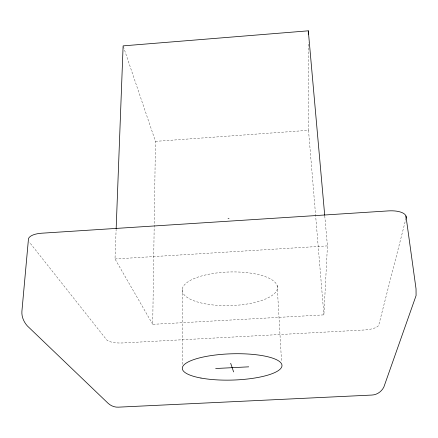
<?xml version="1.0" encoding="UTF-8"?>
<svg xmlns="http://www.w3.org/2000/svg" width="438" height="438" viewBox="0 0 438 438"><rect width="100%" height="100%" fill="white"/><g stroke="black" fill="none" stroke-linecap="round" stroke-linejoin="round"><path stroke-width="0.33" stroke-dasharray="2.19 1.64" d="M324.766 215.95L327.432 245.893L323.906 314.873L152.709 324.334L155.463 141.364L123.335 46.516M152.709 324.334L115.008 258.967L116.125 229.6M406.064 218.097L378.76 325.073A13.989 4.177 -4.6 0 1 363.973 330.006L122.755 342.954A13.622 4.013 0.6 0 1 106.604 339.789L29.28 242.061M155.463 141.364L308.522 130.321L308.33 42.409M227.804 218.562L229.315 218.463M115.008 258.967L327.432 245.893M228.488 218.184L228.631 218.836M308.522 130.321L323.906 314.873M277.177 285.636L281.568 362.084M182.203 289.37L182.339 364.383M200.199 302.735A47.682 16.814 -1.7 0 0 276.969 290.033A47.682 16.814 -1.7 0 0 212.31 273.602A47.682 16.814 -1.7 0 0 200.199 302.735"/><path stroke-width="0.66" d="M116.152 228.915L123.116 45.87L308.303 30.824L324.706 215.266M215.671 368.517L248.713 366.836M230.678 363.283L233.602 371.911M405.949 215.978L416.034 288.839L416.084 295.573L383.885 386.962C381.679 391.556 376.959 394.884 371.829 395.06L118.419 407.159C114.592 407.417 110.792 405.818 108.016 403.217L27.309 325.899C23.778 321.903 21.517 316.767 21.9 311.363L28.36 240.068A19.13 7.534 3.8 0 1 41.829 233.202L388.32 210.902A19.628 8.065 -6.9 0 1 406.064 218.097M308.303 30.824L308.314 34.23M200.965 378.049A49.855 13.14 -1.7 0 0 281.404 367.57A49.855 13.14 -1.7 0 0 214.067 355.18A49.855 13.14 -1.7 0 0 200.965 378.049"/></g></svg>
